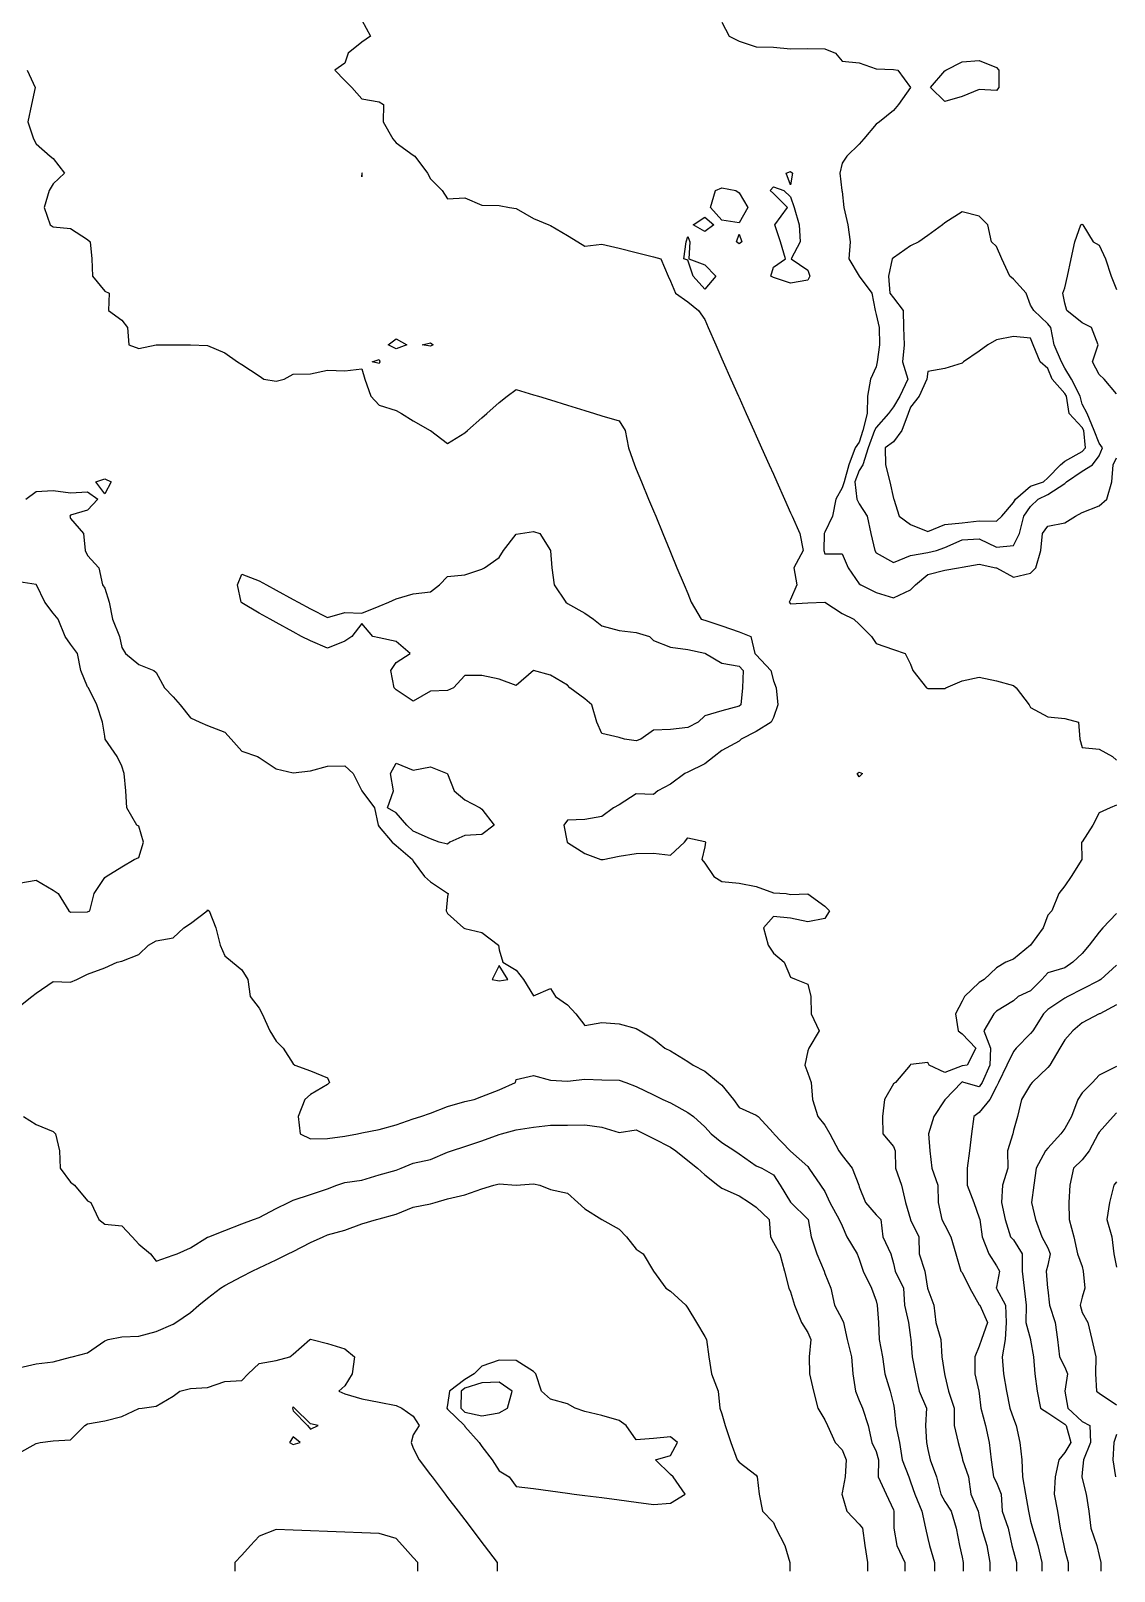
# Model space of a CAD drawing. Header units: metres. Extents: x 2681030 to 2681330, y 1246000 to 1246290.
# Drawn here: x 2681191.1 to 2681222.69, y 1246000 to 1246044.9 of the extents above; entities that cross this region are included whole.
import ezdxf

# ---------------------------------------------------------------- set-up
doc = ezdxf.new("R2010")
doc.units = ezdxf.units.M
doc.layers.add('BASIS_HOEHENLINIEN', color=8, linetype='Continuous')

msp = doc.modelspace()

# ---------------------------------------------------------------- linework, layer by layer
at = {"layer": 'BASIS_HOEHENLINIEN'}
for points in [[(2681200.75, 1246045.207, 0), (2681201.002, 1246044.75, 0), (2681200.75, 1246044.569, 0), (2681200.347, 1246044.25, 0), (2681200.25, 1246043.957, 0), (2681199.963, 1246043.75, 0), (2681200.25, 1246043.457, 0), (2681200.456, 1246043.25, 0), (2681200.75, 1246042.921, 0), (2681201.25, 1246042.828, 0), (2681201.376, 1246042.75, 0), (2681201.366, 1246042.25, 0), (2681201.654, 1246041.75, 0), (2681201.75, 1246041.64, 0), (2681202.25, 1246041.275, 0), (2681202.298, 1246041.25, 0), (2681202.662, 1246040.75, 0), (2681202.75, 1246040.589, 0), (2681203.093, 1246040.25, 0), (2681203.25, 1246040.002, 0), (2681203.75, 1246040.03, 0), (2681204.25, 1246039.819, 0), (2681204.75, 1246039.806, 0), (2681205.056, 1246039.75, 0), (2681205.25, 1246039.723, 0), (2681205.75, 1246039.433, 0), (2681206.203, 1246039.25, 0), (2681206.25, 1246039.231, 0), (2681206.75, 1246038.931, 0), (2681207.051, 1246038.75, 0), (2681207.25, 1246038.626, 0), (2681207.75, 1246038.679, 0), (2681208.25, 1246038.564, 0), (2681208.75, 1246038.438, 0), (2681209.25, 1246038.314, 0), (2681209.465, 1246038.25, 0), (2681209.677, 1246037.75, 0), (2681209.75, 1246037.607, 0), (2681209.896, 1246037.25, 0), (2681210.25, 1246036.997, 0), (2681210.568, 1246036.75, 0), (2681210.75, 1246036.482, 0), (2681210.843, 1246036.25, 0), (2681211.071, 1246035.75, 0), (2681211.25, 1246035.338, 0), (2681211.289, 1246035.25, 0), (2681211.512, 1246034.75, 0), (2681211.735, 1246034.25, 0), (2681211.75, 1246034.216, 0), (2681211.958, 1246033.75, 0), (2681212.181, 1246033.25, 0), (2681212.25, 1246033.095, 0), (2681212.404, 1246032.75, 0), (2681212.626, 1246032.25, 0), (2681212.75, 1246031.973, 0), (2681212.849, 1246031.75, 0), (2681213.072, 1246031.25, 0), (2681213.25, 1246030.851, 0), (2681213.295, 1246030.75, 0), (2681213.518, 1246030.25, 0), (2681213.618, 1246029.75, 0), (2681213.345, 1246029.25, 0), (2681213.43, 1246028.75, 0), (2681213.25, 1246028.324, 0), (2681213.206, 1246028.25, 0), (2681213.25, 1246028.199, 0), (2681213.75, 1246028.223, 0), (2681214.25, 1246028.248, 0), (2681214.75, 1246027.918, 0), (2681215.094, 1246027.75, 0), (2681215.25, 1246027.603, 0), (2681215.607, 1246027.25, 0), (2681215.75, 1246027.039, 0), (2681216.25, 1246026.871, 0), (2681216.591, 1246026.75, 0), (2681216.75, 1246026.44, 0), (2681216.819, 1246026.25, 0), (2681217.209, 1246025.75, 0), (2681217.25, 1246025.731, 0), (2681217.75, 1246025.729, 0), (2681217.776, 1246025.75, 0), (2681218.25, 1246025.953, 0), (2681218.75, 1246026.065, 0), (2681219.25, 1246025.952, 0), (2681219.75, 1246025.815, 0), (2681219.83, 1246025.75, 0), (2681220.207, 1246025.25, 0), (2681220.25, 1246025.179, 0), (2681220.75, 1246024.909, 0), (2681221.25, 1246024.86, 0), (2681221.641, 1246024.75, 0), (2681221.683, 1246024.25, 0), (2681221.75, 1246024.014, 0), (2681222.25, 1246023.958, 0), (2681222.64, 1246023.75, 0), (2681222.75, 1246023.64, 0)], [(2681211.25, 1246045.151, 0), (2681211.464, 1246044.75, 0), (2681211.75, 1246044.601, 0), (2681212.25, 1246044.43, 0), (2681212.75, 1246044.42, 0), (2681213.25, 1246044.379, 0), (2681213.75, 1246044.389, 0), (2681214.25, 1246044.378, 0), (2681214.56, 1246044.25, 0), (2681214.75, 1246044.015, 0), (2681215.25, 1246043.971, 0), (2681215.75, 1246043.792, 0), (2681216.25, 1246043.775, 0), (2681216.375, 1246043.75, 0), (2681216.745, 1246043.25, 0), (2681216.397, 1246042.75, 0), (2681216.25, 1246042.583, 0), (2681215.842, 1246042.25, 0), (2681215.75, 1246042.18, 0), (2681215.389, 1246041.75, 0), (2681215.25, 1246041.6, 0), (2681214.887, 1246041.25, 0), (2681214.75, 1246041.04, 0), (2681214.687, 1246040.75, 0), (2681214.745, 1246040.25, 0), (2681214.75, 1246040.22, 0), (2681214.806, 1246039.75, 0), (2681214.92, 1246039.25, 0), (2681214.985, 1246038.75, 0), (2681214.949, 1246038.25, 0), (2681215.25, 1246037.753, 0), (2681215.252, 1246037.75, 0), (2681215.617, 1246037.25, 0), (2681215.72, 1246036.75, 0), (2681215.75, 1246036.63, 0), (2681215.83, 1246036.25, 0), (2681215.843, 1246035.75, 0), (2681215.776, 1246035.25, 0), (2681215.75, 1246035.102, 0), (2681215.583, 1246034.75, 0), (2681215.497, 1246034.25, 0), (2681215.481, 1246033.75, 0), (2681215.356, 1246033.25, 0), (2681215.25, 1246032.911, 0), (2681215.132, 1246032.75, 0), (2681214.95, 1246032.25, 0), (2681214.817, 1246031.75, 0), (2681214.75, 1246031.576, 0), (2681214.569, 1246031.25, 0), (2681214.469, 1246030.75, 0), (2681214.25, 1246030.288, 0), (2681214.226, 1246030.25, 0), (2681214.218, 1246029.75, 0), (2681214.25, 1246029.658, 0), (2681214.75, 1246029.655, 0), (2681214.93, 1246029.25, 0), (2681215.25, 1246028.78, 0), (2681215.303, 1246028.75, 0), (2681215.75, 1246028.524, 0), (2681216.25, 1246028.371, 0), (2681216.75, 1246028.603, 0), (2681216.893, 1246028.75, 0), (2681217.25, 1246029.056, 0), (2681217.75, 1246029.176, 0), (2681218.143, 1246029.25, 0), (2681218.25, 1246029.271, 0), (2681218.75, 1246029.357, 0), (2681219.231, 1246029.25, 0), (2681219.25, 1246029.243, 0), (2681219.75, 1246028.975, 0), (2681220.25, 1246029.095, 0), (2681220.402, 1246029.25, 0), (2681220.548, 1246029.75, 0), (2681220.595, 1246030.25, 0), (2681220.75, 1246030.46, 0), (2681221.25, 1246030.556, 0), (2681221.557, 1246030.75, 0), (2681221.75, 1246030.863, 0), (2681222.25, 1246031.058, 0), (2681222.475, 1246031.25, 0), (2681222.619, 1246031.75, 0), (2681222.655, 1246032.25, 0), (2681222.75, 1246032.458, 0)], [(2681219.319, 1246043.25, 0), (2681219.25, 1246043.162, 0), (2681218.75, 1246043.188, 0), (2681218.25, 1246042.984, 0), (2681217.75, 1246042.841, 0), (2681217.33, 1246043.25, 0), (2681217.75, 1246043.735, 0), (2681217.778, 1246043.75, 0), (2681218.25, 1246044, 0), (2681218.75, 1246044.039, 0), (2681219.25, 1246043.831, 0), (2681219.325, 1246043.75, 0), (2681219.319, 1246043.25, 0)], [(2681190.992, 1246043.75, 0), (2681191.222, 1246043.25, 0), (2681191.115, 1246042.75, 0), (2681191.012, 1246042.25, 0), (2681191.173, 1246041.75, 0), (2681191.25, 1246041.609, 0), (2681191.662, 1246041.25, 0), (2681191.75, 1246041.184, 0), (2681192.083, 1246040.75, 0), (2681191.75, 1246040.443, 0), (2681191.629, 1246040.25, 0), (2681191.488, 1246039.75, 0), (2681191.659, 1246039.25, 0), (2681191.75, 1246039.183, 0), (2681192.25, 1246039.14, 0), (2681192.75, 1246038.821, 0), (2681192.825, 1246038.75, 0), (2681192.877, 1246038.25, 0), (2681192.895, 1246037.75, 0), (2681193.25, 1246037.314, 0), (2681193.385, 1246037.25, 0), (2681193.36, 1246036.75, 0), (2681193.75, 1246036.471, 0), (2681193.92, 1246036.25, 0), (2681193.958, 1246035.75, 0), (2681194.25, 1246035.641, 0), (2681194.75, 1246035.75, 0), (2681194.75, 1246035.75, 0), (2681195.25, 1246035.752, 0), (2681195.4, 1246035.75, 0), (2681195.75, 1246035.744, 0), (2681196.25, 1246035.727, 0), (2681196.75, 1246035.516, 0), (2681197.125, 1246035.25, 0), (2681197.25, 1246035.173, 0), (2681197.75, 1246034.843, 0), (2681197.89, 1246034.75, 0), (2681198.25, 1246034.692, 0), (2681198.487, 1246034.75, 0), (2681198.75, 1246034.891, 0), (2681199.25, 1246034.906, 0), (2681199.75, 1246035.013, 0), (2681200.25, 1246034.992, 0), (2681200.75, 1246035.048, 0), (2681200.84, 1246034.75, 0), (2681201.013, 1246034.25, 0), (2681201.25, 1246033.992, 0), (2681201.75, 1246033.838, 0), (2681201.904, 1246033.75, 0), (2681202.25, 1246033.53, 0), (2681202.745, 1246033.25, 0), (2681202.75, 1246033.248, 0), (2681203.25, 1246032.876, 0), (2681203.75, 1246033.181, 0), (2681203.828, 1246033.25, 0), (2681204.25, 1246033.622, 0), (2681204.395, 1246033.75, 0), (2681204.75, 1246034.063, 0), (2681204.985, 1246034.25, 0), (2681205.25, 1246034.448, 0), (2681205.75, 1246034.295, 0), (2681205.896, 1246034.25, 0), (2681206.25, 1246034.142, 0), (2681206.75, 1246033.989, 0), (2681207.25, 1246033.835, 0), (2681207.529, 1246033.75, 0), (2681207.75, 1246033.682, 0), (2681208.25, 1246033.529, 0), (2681208.431, 1246033.25, 0), (2681208.527, 1246032.75, 0), (2681208.696, 1246032.25, 0), (2681208.75, 1246032.119, 0), (2681208.903, 1246031.75, 0), (2681209.11, 1246031.25, 0), (2681209.25, 1246030.911, 0), (2681209.317, 1246030.75, 0), (2681209.524, 1246030.25, 0), (2681209.731, 1246029.75, 0), (2681209.75, 1246029.703, 0), (2681209.938, 1246029.25, 0), (2681210.144, 1246028.75, 0), (2681210.25, 1246028.495, 0), (2681210.352, 1246028.25, 0), (2681210.646, 1246027.75, 0), (2681210.75, 1246027.718, 0), (2681211.25, 1246027.556, 0), (2681211.75, 1246027.383, 0), (2681212.087, 1246027.25, 0), (2681212.21, 1246026.75, 0), (2681212.25, 1246026.708, 0), (2681212.675, 1246026.25, 0), (2681212.75, 1246025.958, 0), (2681212.831, 1246025.75, 0), (2681212.876, 1246025.25, 0), (2681212.75, 1246024.889, 0), (2681212.688, 1246024.75, 0), (2681212.25, 1246024.481, 0), (2681211.811, 1246024.25, 0), (2681211.75, 1246024.198, 0), (2681211.25, 1246023.924, 0), (2681211.017, 1246023.75, 0), (2681210.75, 1246023.534, 0), (2681210.25, 1246023.287, 0), (2681210.168, 1246023.25, 0), (2681209.75, 1246022.939, 0), (2681209.382, 1246022.75, 0), (2681209.25, 1246022.643, 0), (2681208.75, 1246022.659, 0), (2681208.25, 1246022.339, 0), (2681208.09, 1246022.25, 0), (2681207.75, 1246021.996, 0), (2681207.25, 1246021.909, 0), (2681206.75, 1246021.894, 0), (2681206.635, 1246021.75, 0), (2681206.739, 1246021.25, 0), (2681206.75, 1246021.242, 0), (2681207.25, 1246020.918, 0), (2681207.716, 1246020.75, 0), (2681207.75, 1246020.745, 0), (2681207.789, 1246020.75, 0), (2681208.25, 1246020.838, 0), (2681208.75, 1246020.918, 0), (2681209.25, 1246020.93, 0), (2681209.75, 1246020.876, 0), (2681210.155, 1246021.25, 0), (2681210.25, 1246021.376, 0), (2681210.75, 1246021.275, 0), (2681210.765, 1246021.25, 0), (2681210.75, 1246021.119, 0), (2681210.665, 1246020.75, 0), (2681210.75, 1246020.635, 0), (2681211.012, 1246020.25, 0), (2681211.25, 1246020.106, 0), (2681211.75, 1246020.059, 0), (2681212.25, 1246019.963, 0), (2681212.75, 1246019.776, 0), (2681213.117, 1246019.75, 0), (2681213.25, 1246019.725, 0), (2681213.75, 1246019.744, 0), (2681214.25, 1246019.39, 0), (2681214.389, 1246019.25, 0), (2681214.25, 1246019.028, 0), (2681213.75, 1246018.927, 0), (2681213.25, 1246019.031, 0), (2681212.75, 1246019.084, 0), (2681212.456, 1246018.75, 0), (2681212.595, 1246018.25, 0), (2681212.75, 1246018.017, 0), (2681213.064, 1246017.75, 0), (2681213.25, 1246017.32, 0), (2681213.416, 1246017.25, 0), (2681213.75, 1246017.111, 0), (2681213.836, 1246016.75, 0), (2681213.852, 1246016.25, 0), (2681214.085, 1246015.75, 0), (2681213.779, 1246015.25, 0), (2681213.75, 1246015.173, 0), (2681213.667, 1246014.75, 0), (2681213.75, 1246014.516, 0), (2681213.852, 1246014.25, 0), (2681213.891, 1246013.75, 0), (2681214.048, 1246013.25, 0), (2681214.25, 1246013.006, 0), (2681214.391, 1246012.75, 0), (2681214.661, 1246012.25, 0), (2681214.75, 1246012.115, 0), (2681215.041, 1246011.75, 0), (2681215.239, 1246011.25, 0), (2681215.25, 1246011.206, 0), (2681215.433, 1246010.75, 0), (2681215.75, 1246010.384, 0), (2681215.886, 1246010.25, 0), (2681215.943, 1246009.75, 0), (2681216.169, 1246009.25, 0), (2681216.25, 1246008.971, 0), (2681216.298, 1246008.75, 0), (2681216.543, 1246008.25, 0), (2681216.57, 1246007.75, 0), (2681216.686, 1246007.25, 0), (2681216.75, 1246006.81, 0), (2681216.759, 1246006.75, 0), (2681216.798, 1246006.25, 0), (2681216.893, 1246005.75, 0), (2681217.002, 1246005.25, 0), (2681217.21, 1246004.75, 0), (2681217.183, 1246004.25, 0), (2681217.212, 1246003.75, 0), (2681217.25, 1246003.549, 0), (2681217.322, 1246003.25, 0), (2681217.506, 1246002.75, 0), (2681217.633, 1246002.25, 0), (2681217.75, 1246002.031, 0), (2681217.932, 1246001.75, 0), (2681218.079, 1246001.25, 0), (2681218.172, 1246000.75, 0), (2681218.25, 1246000.413, 0), (2681218.286, 1246000.25, 0), (2681218.286, 1246000, 0)], [(2681200.75, 1246040.648, 0), (2681200.759, 1246040.75, 0), (2681200.75, 1246040.759, 0), (2681200.745, 1246040.75, 0), (2681200.75, 1246040.648, 0)], [(2681213.304, 1246040.75, 0), (2681213.25, 1246040.413, 0), (2681213.125, 1246040.75, 0), (2681213.25, 1246040.798, 0), (2681213.304, 1246040.75, 0)], [(2681212.008, 1246039.75, 0), (2681211.75, 1246039.302, 0), (2681211.25, 1246039.385, 0), (2681210.919, 1246039.75, 0), (2681211.056, 1246040.25, 0), (2681211.25, 1246040.321, 0), (2681211.654, 1246040.25, 0), (2681211.75, 1246040.174, 0), (2681212.008, 1246039.75, 0)], [(2681213.807, 1246037.75, 0), (2681213.75, 1246037.632, 0), (2681213.25, 1246037.541, 0), (2681212.75, 1246037.715, 0), (2681212.672, 1246037.75, 0), (2681212.75, 1246038.007, 0), (2681213.098, 1246038.25, 0), (2681212.96, 1246038.75, 0), (2681212.794, 1246039.25, 0), (2681213.158, 1246039.75, 0), (2681212.75, 1246040.162, 0), (2681212.658, 1246040.25, 0), (2681212.75, 1246040.351, 0), (2681213.056, 1246040.25, 0), (2681213.25, 1246040.062, 0), (2681213.353, 1246039.75, 0), (2681213.504, 1246039.25, 0), (2681213.527, 1246038.75, 0), (2681213.27, 1246038.25, 0), (2681213.75, 1246037.927, 0), (2681213.807, 1246037.75, 0)], [(2681211.01, 1246039.25, 0), (2681210.75, 1246039.05, 0), (2681210.409, 1246039.25, 0), (2681210.75, 1246039.471, 0), (2681211.01, 1246039.25, 0)], [(2681217.25, 1246029.696, 0), (2681217.509, 1246029.75, 0), (2681217.75, 1246029.843, 0), (2681218.25, 1246030.064, 0), (2681218.75, 1246030.09, 0), (2681219.25, 1246029.852, 0), (2681219.75, 1246029.901, 0), (2681219.926, 1246030.25, 0), (2681220.053, 1246030.75, 0), (2681220.25, 1246031.04, 0), (2681220.471, 1246031.25, 0), (2681220.75, 1246031.385, 0), (2681221.25, 1246031.705, 0), (2681221.299, 1246031.75, 0), (2681221.75, 1246032.069, 0), (2681222.049, 1246032.25, 0), (2681222.25, 1246032.511, 0), (2681222.345, 1246032.75, 0), (2681222.25, 1246032.879, 0), (2681222.102, 1246033.25, 0), (2681221.896, 1246033.75, 0), (2681221.75, 1246034.015, 0), (2681221.691, 1246034.25, 0), (2681221.441, 1246034.75, 0), (2681221.25, 1246035.066, 0), (2681221.149, 1246035.25, 0), (2681220.936, 1246035.75, 0), (2681220.838, 1246036.25, 0), (2681220.75, 1246036.359, 0), (2681220.34, 1246036.75, 0), (2681220.25, 1246036.901, 0), (2681220.115, 1246037.25, 0), (2681219.75, 1246037.661, 0), (2681219.64, 1246037.75, 0), (2681219.414, 1246038.25, 0), (2681219.25, 1246038.611, 0), (2681219.113, 1246038.75, 0), (2681219.001, 1246039.25, 0), (2681218.75, 1246039.498, 0), (2681218.25, 1246039.623, 0), (2681217.75, 1246039.303, 0), (2681217.681, 1246039.25, 0), (2681217.25, 1246038.931, 0), (2681216.989, 1246038.75, 0), (2681216.75, 1246038.636, 0), (2681216.25, 1246038.287, 0), (2681216.212, 1246038.25, 0), (2681216.103, 1246037.75, 0), (2681216.145, 1246037.25, 0), (2681216.25, 1246037.117, 0), (2681216.532, 1246036.75, 0), (2681216.539, 1246036.25, 0), (2681216.561, 1246035.75, 0), (2681216.517, 1246035.25, 0), (2681216.673, 1246034.75, 0), (2681216.431, 1246034.25, 0), (2681216.25, 1246033.942, 0), (2681216.109, 1246033.75, 0), (2681215.75, 1246033.341, 0), (2681215.697, 1246033.25, 0), (2681215.509, 1246032.75, 0), (2681215.357, 1246032.25, 0), (2681215.25, 1246032.083, 0), (2681215.121, 1246031.75, 0), (2681215.18, 1246031.25, 0), (2681215.25, 1246031.117, 0), (2681215.481, 1246030.75, 0), (2681215.592, 1246030.25, 0), (2681215.703, 1246029.75, 0), (2681215.75, 1246029.689, 0), (2681216.25, 1246029.399, 0), (2681216.75, 1246029.606, 0), (2681217.25, 1246029.696, 0)], [(2681222.75, 1246034.319, 0), (2681222.39, 1246034.75, 0), (2681222.25, 1246034.887, 0), (2681222.058, 1246035.25, 0), (2681222.222, 1246035.75, 0), (2681222.022, 1246036.25, 0), (2681221.75, 1246036.387, 0), (2681221.301, 1246036.75, 0), (2681221.25, 1246036.961, 0), (2681221.187, 1246037.25, 0), (2681221.25, 1246037.409, 0), (2681221.324, 1246037.75, 0), (2681221.436, 1246038.25, 0), (2681221.537, 1246038.75, 0), (2681221.713, 1246039.25, 0), (2681221.75, 1246039.267, 0), (2681221.771, 1246039.25, 0), (2681222.075, 1246038.75, 0), (2681222.25, 1246038.656, 0), (2681222.433, 1246038.25, 0), (2681222.594, 1246037.75, 0), (2681222.75, 1246037.359, 0)], [(2681211.068, 1246037.75, 0), (2681210.75, 1246037.369, 0), (2681210.413, 1246037.75, 0), (2681210.25, 1246038.212, 0), (2681210.134, 1246038.25, 0), (2681210.203, 1246038.75, 0), (2681210.25, 1246038.91, 0), (2681210.314, 1246038.75, 0), (2681210.288, 1246038.25, 0), (2681210.75, 1246038.084, 0), (2681211.068, 1246037.75, 0)], [(2681211.832, 1246038.75, 0), (2681211.75, 1246038.691, 0), (2681211.676, 1246038.75, 0), (2681211.75, 1246038.974, 0), (2681211.832, 1246038.75, 0)], [(2681202.061, 1246035.75, 0), (2681201.75, 1246035.63, 0), (2681201.513, 1246035.75, 0), (2681201.75, 1246035.919, 0), (2681202.061, 1246035.75, 0)], [(2681202.827, 1246035.75, 0), (2681202.75, 1246035.705, 0), (2681202.503, 1246035.75, 0), (2681202.75, 1246035.802, 0), (2681202.827, 1246035.75, 0)], [(2681219.25, 1246030.607, 0), (2681219.407, 1246030.75, 0), (2681219.75, 1246031.155, 0), (2681219.81, 1246031.25, 0), (2681220.25, 1246031.631, 0), (2681220.629, 1246031.75, 0), (2681220.75, 1246031.871, 0), (2681221.119, 1246032.25, 0), (2681221.25, 1246032.354, 0), (2681221.75, 1246032.638, 0), (2681221.851, 1246032.75, 0), (2681221.803, 1246033.25, 0), (2681221.75, 1246033.338, 0), (2681221.374, 1246033.75, 0), (2681221.296, 1246034.25, 0), (2681221.25, 1246034.328, 0), (2681220.879, 1246034.75, 0), (2681220.75, 1246035.062, 0), (2681220.531, 1246035.25, 0), (2681220.326, 1246035.75, 0), (2681220.25, 1246035.947, 0), (2681219.75, 1246035.992, 0), (2681219.25, 1246035.89, 0), (2681219.002, 1246035.75, 0), (2681218.75, 1246035.559, 0), (2681218.295, 1246035.25, 0), (2681218.25, 1246035.216, 0), (2681217.75, 1246035.057, 0), (2681217.25, 1246034.971, 0), (2681217.219, 1246034.75, 0), (2681217, 1246034.25, 0), (2681216.75, 1246033.927, 0), (2681216.677, 1246033.75, 0), (2681216.498, 1246033.25, 0), (2681216.25, 1246032.918, 0), (2681216.007, 1246032.75, 0), (2681216.021, 1246032.25, 0), (2681216.144, 1246031.75, 0), (2681216.25, 1246031.272, 0), (2681216.259, 1246031.25, 0), (2681216.416, 1246030.75, 0), (2681216.75, 1246030.515, 0), (2681217.25, 1246030.303, 0), (2681217.75, 1246030.514, 0), (2681218.25, 1246030.555, 0), (2681218.75, 1246030.616, 0), (2681219.25, 1246030.607, 0)], [(2681201.277, 1246035.25, 0), (2681201.25, 1246035.205, 0), (2681201.05, 1246035.25, 0), (2681201.25, 1246035.321, 0), (2681201.277, 1246035.25, 0)], [(2681193.444, 1246031.75, 0), (2681193.25, 1246031.408, 0), (2681192.992, 1246031.75, 0), (2681193.25, 1246031.844, 0), (2681193.444, 1246031.75, 0)], [(2681190.947, 1246031.25, 0), (2681191.25, 1246031.474, 0), (2681191.75, 1246031.499, 0), (2681192.25, 1246031.43, 0), (2681192.75, 1246031.466, 0), (2681193.053, 1246031.25, 0), (2681192.75, 1246030.928, 0), (2681192.25, 1246030.786, 0), (2681192.23, 1246030.75, 0), (2681192.25, 1246030.684, 0), (2681192.628, 1246030.25, 0), (2681192.678, 1246029.75, 0), (2681192.75, 1246029.606, 0), (2681193.084, 1246029.25, 0), (2681193.184, 1246028.75, 0), (2681193.25, 1246028.653, 0), (2681193.38, 1246028.25, 0), (2681193.482, 1246027.75, 0), (2681193.682, 1246027.25, 0), (2681193.75, 1246026.922, 0), (2681193.855, 1246026.75, 0), (2681194.25, 1246026.43, 0), (2681194.688, 1246026.25, 0), (2681194.75, 1246026.198, 0), (2681194.994, 1246025.75, 0), (2681195.25, 1246025.489, 0), (2681195.456, 1246025.25, 0), (2681195.75, 1246024.875, 0), (2681196.026, 1246024.75, 0), (2681196.25, 1246024.649, 0), (2681196.75, 1246024.462, 0), (2681196.942, 1246024.25, 0), (2681197.25, 1246023.904, 0), (2681197.705, 1246023.75, 0), (2681197.75, 1246023.723, 0), (2681198.25, 1246023.385, 0), (2681198.75, 1246023.271, 0), (2681199.25, 1246023.328, 0), (2681199.75, 1246023.464, 0), (2681200.25, 1246023.471, 0), (2681200.495, 1246023.25, 0), (2681200.749, 1246022.75, 0), (2681200.75, 1246022.749, 0), (2681201.113, 1246022.25, 0), (2681201.222, 1246021.75, 0), (2681201.25, 1246021.702, 0), (2681201.632, 1246021.25, 0), (2681201.75, 1246021.154, 0), (2681202.227, 1246020.75, 0), (2681202.25, 1246020.701, 0), (2681202.575, 1246020.25, 0), (2681202.75, 1246020.096, 0), (2681203.25, 1246019.765, 0), (2681203.261, 1246019.75, 0), (2681203.25, 1246019.669, 0), (2681203.212, 1246019.25, 0), (2681203.25, 1246019.168, 0), (2681203.715, 1246018.75, 0), (2681203.75, 1246018.732, 0), (2681204.25, 1246018.614, 0), (2681204.735, 1246018.25, 0), (2681204.75, 1246018.111, 0), (2681204.861, 1246017.75, 0), (2681205.25, 1246017.523, 0), (2681205.459, 1246017.25, 0), (2681205.75, 1246016.767, 0), (2681206.25, 1246016.986, 0), (2681206.397, 1246016.75, 0), (2681206.75, 1246016.509, 0), (2681206.989, 1246016.25, 0), (2681207.25, 1246015.911, 0), (2681207.75, 1246015.99, 0), (2681208.25, 1246015.951, 0), (2681208.75, 1246015.815, 0), (2681208.866, 1246015.75, 0), (2681209.25, 1246015.516, 0), (2681209.587, 1246015.25, 0), (2681209.75, 1246015.172, 0), (2681210.25, 1246014.855, 0), (2681210.407, 1246014.75, 0), (2681210.75, 1246014.578, 0), (2681211.148, 1246014.25, 0), (2681211.25, 1246014.169, 0), (2681211.59, 1246013.75, 0), (2681211.75, 1246013.521, 0), (2681212.25, 1246013.29, 0), (2681212.303, 1246013.25, 0), (2681212.75, 1246012.766, 0), (2681212.761, 1246012.75, 0), (2681213.242, 1246012.25, 0), (2681213.25, 1246012.242, 0), (2681213.75, 1246011.796, 0), (2681213.782, 1246011.75, 0), (2681214.123, 1246011.25, 0), (2681214.25, 1246011.068, 0), (2681214.397, 1246010.75, 0), (2681214.671, 1246010.25, 0), (2681214.75, 1246010.067, 0), (2681214.895, 1246009.75, 0), (2681215.191, 1246009.25, 0), (2681215.25, 1246009.095, 0), (2681215.371, 1246008.75, 0), (2681215.607, 1246008.25, 0), (2681215.75, 1246007.882, 0), (2681215.777, 1246007.75, 0), (2681215.811, 1246007.25, 0), (2681215.832, 1246006.75, 0), (2681215.929, 1246006.25, 0), (2681215.999, 1246005.75, 0), (2681216.151, 1246005.25, 0), (2681216.25, 1246004.859, 0), (2681216.27, 1246004.75, 0), (2681216.318, 1246004.25, 0), (2681216.423, 1246003.75, 0), (2681216.508, 1246003.25, 0), (2681216.698, 1246002.75, 0), (2681216.75, 1246002.603, 0), (2681216.874, 1246002.25, 0), (2681217.074, 1246001.75, 0), (2681217.18, 1246001.25, 0), (2681217.25, 1246000.954, 0), (2681217.299, 1246000.75, 0), (2681217.45, 1246000.25, 0), (2681217.45, 1246000, 0)], [(2681208.884, 1246024.25, 0), (2681208.75, 1246024.208, 0), (2681208.407, 1246024.25, 0), (2681208.25, 1246024.306, 0), (2681207.75, 1246024.414, 0), (2681207.601, 1246024.75, 0), (2681207.458, 1246025.25, 0), (2681207.25, 1246025.431, 0), (2681206.815, 1246025.75, 0), (2681206.75, 1246025.832, 0), (2681206.25, 1246026.116, 0), (2681205.75, 1246026.25, 0), (2681205.25, 1246025.815, 0), (2681204.75, 1246026.007, 0), (2681204.25, 1246026.11, 0), (2681203.75, 1246026.106, 0), (2681203.419, 1246025.75, 0), (2681203.25, 1246025.672, 0), (2681202.75, 1246025.652, 0), (2681202.25, 1246025.357, 0), (2681201.75, 1246025.695, 0), (2681201.695, 1246025.75, 0), (2681201.596, 1246026.25, 0), (2681201.75, 1246026.49, 0), (2681202.158, 1246026.75, 0), (2681201.75, 1246027.1, 0), (2681201.25, 1246027.206, 0), (2681201.066, 1246027.25, 0), (2681200.75, 1246027.622, 0), (2681200.461, 1246027.25, 0), (2681200.25, 1246027.109, 0), (2681199.75, 1246026.902, 0), (2681199.25, 1246027.117, 0), (2681198.988, 1246027.25, 0), (2681198.75, 1246027.379, 0), (2681198.25, 1246027.653, 0), (2681198.073, 1246027.75, 0), (2681197.75, 1246027.924, 0), (2681197.25, 1246028.228, 0), (2681197.232, 1246028.25, 0), (2681197.121, 1246028.75, 0), (2681197.25, 1246029.061, 0), (2681197.75, 1246028.867, 0), (2681197.966, 1246028.75, 0), (2681198.25, 1246028.596, 0), (2681198.75, 1246028.326, 0), (2681198.89, 1246028.25, 0), (2681199.25, 1246028.056, 0), (2681199.75, 1246027.795, 0), (2681200.25, 1246027.946, 0), (2681200.75, 1246027.929, 0), (2681201.25, 1246028.134, 0), (2681201.532, 1246028.25, 0), (2681201.75, 1246028.339, 0), (2681202.25, 1246028.491, 0), (2681202.75, 1246028.545, 0), (2681203.016, 1246028.75, 0), (2681203.25, 1246028.992, 0), (2681203.75, 1246029.041, 0), (2681204.25, 1246029.209, 0), (2681204.327, 1246029.25, 0), (2681204.75, 1246029.547, 0), (2681204.879, 1246029.75, 0), (2681205.25, 1246030.23, 0), (2681205.373, 1246030.25, 0), (2681205.75, 1246030.306, 0), (2681205.934, 1246030.25, 0), (2681206.249, 1246029.75, 0), (2681206.25, 1246029.74, 0), (2681206.286, 1246029.25, 0), (2681206.36, 1246028.75, 0), (2681206.697, 1246028.25, 0), (2681206.75, 1246028.207, 0), (2681207.25, 1246027.924, 0), (2681207.505, 1246027.75, 0), (2681207.75, 1246027.56, 0), (2681208.25, 1246027.42, 0), (2681208.75, 1246027.364, 0), (2681209.134, 1246027.25, 0), (2681209.25, 1246027.133, 0), (2681209.75, 1246026.932, 0), (2681210.25, 1246026.865, 0), (2681210.75, 1246026.757, 0), (2681210.772, 1246026.75, 0), (2681211.25, 1246026.466, 0), (2681211.75, 1246026.38, 0), (2681211.872, 1246026.25, 0), (2681211.846, 1246025.75, 0), (2681211.804, 1246025.25, 0), (2681211.75, 1246025.213, 0), (2681211.25, 1246025.077, 0), (2681210.75, 1246024.932, 0), (2681210.553, 1246024.75, 0), (2681210.25, 1246024.59, 0), (2681209.75, 1246024.533, 0), (2681209.25, 1246024.511, 0), (2681208.884, 1246024.25, 0)], [(2681190.75, 1246020.06, 0), (2681191.25, 1246020.14, 0), (2681191.75, 1246019.849, 0), (2681191.898, 1246019.75, 0), (2681192.204, 1246019.25, 0), (2681192.25, 1246019.207, 0), (2681192.75, 1246019.221, 0), (2681192.815, 1246019.25, 0), (2681192.939, 1246019.75, 0), (2681193.25, 1246020.223, 0), (2681193.289, 1246020.25, 0), (2681193.75, 1246020.529, 0), (2681194.109, 1246020.75, 0), (2681194.25, 1246020.802, 0), (2681194.386, 1246021.25, 0), (2681194.25, 1246021.722, 0), (2681194.19, 1246021.75, 0), (2681193.898, 1246022.25, 0), (2681193.869, 1246022.75, 0), (2681193.822, 1246023.25, 0), (2681193.75, 1246023.469, 0), (2681193.616, 1246023.75, 0), (2681193.267, 1246024.25, 0), (2681193.25, 1246024.345, 0), (2681193.187, 1246024.75, 0), (2681193.021, 1246025.25, 0), (2681192.781, 1246025.75, 0), (2681192.75, 1246025.782, 0), (2681192.559, 1246026.25, 0), (2681192.454, 1246026.75, 0), (2681192.25, 1246027.023, 0), (2681192.102, 1246027.25, 0), (2681191.896, 1246027.75, 0), (2681191.75, 1246027.927, 0), (2681191.51, 1246028.25, 0), (2681191.263, 1246028.75, 0), (2681191.25, 1246028.758, 0), (2681190.75, 1246028.84, 0)], [(2681203.311, 1246021.25, 0), (2681203.25, 1246021.197, 0), (2681203.008, 1246021.25, 0), (2681202.75, 1246021.35, 0), (2681202.25, 1246021.572, 0), (2681202.065, 1246021.75, 0), (2681201.75, 1246022.11, 0), (2681201.494, 1246022.25, 0), (2681201.669, 1246022.75, 0), (2681201.582, 1246023.25, 0), (2681201.75, 1246023.558, 0), (2681202.25, 1246023.347, 0), (2681202.75, 1246023.45, 0), (2681203.236, 1246023.25, 0), (2681203.25, 1246023.242, 0), (2681203.443, 1246022.75, 0), (2681203.75, 1246022.487, 0), (2681204.197, 1246022.25, 0), (2681204.25, 1246022.211, 0), (2681204.603, 1246021.75, 0), (2681204.25, 1246021.474, 0), (2681203.75, 1246021.445, 0), (2681203.311, 1246021.25, 0)], [(2681215.35, 1246023.25, 0), (2681215.25, 1246023.156, 0), (2681215.194, 1246023.25, 0), (2681215.25, 1246023.293, 0), (2681215.35, 1246023.25, 0)], [(2681222.75, 1246022.333, 0), (2681222.568, 1246022.25, 0), (2681222.25, 1246022.105, 0), (2681222.065, 1246021.75, 0), (2681221.75, 1246021.262, 0), (2681221.735, 1246021.25, 0), (2681221.747, 1246020.75, 0), (2681221.433, 1246020.25, 0), (2681221.25, 1246019.975, 0), (2681221.07, 1246019.75, 0), (2681220.866, 1246019.25, 0), (2681220.75, 1246019.12, 0), (2681220.616, 1246018.75, 0), (2681220.25, 1246018.25, 0), (2681220.25, 1246018.25, 0), (2681219.75, 1246017.845, 0), (2681219.53, 1246017.75, 0), (2681219.25, 1246017.584, 0), (2681218.897, 1246017.25, 0), (2681218.75, 1246017.158, 0), (2681218.322, 1246016.75, 0), (2681218.25, 1246016.612, 0), (2681218.054, 1246016.25, 0), (2681218.133, 1246015.75, 0), (2681218.25, 1246015.667, 0), (2681218.651, 1246015.25, 0), (2681218.401, 1246014.75, 0), (2681218.25, 1246014.728, 0), (2681217.75, 1246014.537, 0), (2681217.29, 1246014.75, 0), (2681217.25, 1246014.832, 0), (2681216.75, 1246014.767, 0), (2681216.738, 1246014.75, 0), (2681216.313, 1246014.25, 0), (2681216.25, 1246014.209, 0), (2681215.991, 1246013.75, 0), (2681215.927, 1246013.25, 0), (2681215.942, 1246012.75, 0), (2681216.25, 1246012.383, 0), (2681216.3, 1246012.25, 0), (2681216.311, 1246011.75, 0), (2681216.489, 1246011.25, 0), (2681216.601, 1246010.75, 0), (2681216.746, 1246010.25, 0), (2681216.75, 1246010.24, 0), (2681216.993, 1246009.75, 0), (2681217.004, 1246009.25, 0), (2681217.167, 1246008.75, 0), (2681217.241, 1246008.25, 0), (2681217.25, 1246008.224, 0), (2681217.425, 1246007.75, 0), (2681217.487, 1246007.25, 0), (2681217.628, 1246006.75, 0), (2681217.664, 1246006.25, 0), (2681217.741, 1246005.75, 0), (2681217.75, 1246005.708, 0), (2681217.853, 1246005.25, 0), (2681218.018, 1246004.75, 0), (2681218.02, 1246004.25, 0), (2681218.138, 1246003.75, 0), (2681218.25, 1246003.312, 0), (2681218.266, 1246003.25, 0), (2681218.435, 1246002.75, 0), (2681218.508, 1246002.25, 0), (2681218.723, 1246001.75, 0), (2681218.75, 1246001.591, 0), (2681218.816, 1246001.25, 0), (2681218.976, 1246000.75, 0), (2681219.064, 1246000.25, 0), (2681219.064, 1246000, 0)], [(2681190.75, 1246016.448, 0), (2681191.131, 1246016.75, 0), (2681191.25, 1246016.845, 0), (2681191.75, 1246017.193, 0), (2681192.25, 1246017.165, 0), (2681192.441, 1246017.25, 0), (2681192.75, 1246017.4, 0), (2681193.25, 1246017.586, 0), (2681193.61, 1246017.75, 0), (2681193.75, 1246017.786, 0), (2681194.25, 1246017.979, 0), (2681194.53, 1246018.25, 0), (2681194.75, 1246018.378, 0), (2681195.25, 1246018.466, 0), (2681195.563, 1246018.75, 0), (2681195.75, 1246018.883, 0), (2681196.234, 1246019.25, 0), (2681196.25, 1246019.28, 0), (2681196.294, 1246019.25, 0), (2681196.494, 1246018.75, 0), (2681196.617, 1246018.25, 0), (2681196.75, 1246017.939, 0), (2681196.979, 1246017.75, 0), (2681197.25, 1246017.528, 0), (2681197.421, 1246017.25, 0), (2681197.49, 1246016.75, 0), (2681197.75, 1246016.413, 0), (2681197.842, 1246016.25, 0), (2681198.066, 1246015.75, 0), (2681198.25, 1246015.449, 0), (2681198.452, 1246015.25, 0), (2681198.75, 1246014.786, 0), (2681198.794, 1246014.75, 0), (2681199.25, 1246014.582, 0), (2681199.75, 1246014.384, 0), (2681199.809, 1246014.25, 0), (2681199.75, 1246014.185, 0), (2681199.25, 1246013.895, 0), (2681199.087, 1246013.75, 0), (2681198.89, 1246013.25, 0), (2681198.946, 1246012.75, 0), (2681199.25, 1246012.604, 0), (2681199.75, 1246012.614, 0), (2681200.25, 1246012.678, 0), (2681200.619, 1246012.75, 0), (2681200.75, 1246012.781, 0), (2681201.25, 1246012.879, 0), (2681201.75, 1246013.015, 0), (2681202.25, 1246013.182, 0), (2681202.465, 1246013.25, 0), (2681202.75, 1246013.352, 0), (2681203.25, 1246013.543, 0), (2681203.75, 1246013.689, 0), (2681204.02, 1246013.75, 0), (2681204.25, 1246013.838, 0), (2681204.75, 1246014.033, 0), (2681205.226, 1246014.25, 0), (2681205.25, 1246014.329, 0), (2681205.75, 1246014.454, 0), (2681206.25, 1246014.315, 0), (2681206.75, 1246014.28, 0), (2681207.25, 1246014.347, 0), (2681207.75, 1246014.323, 0), (2681208.25, 1246014.316, 0), (2681208.447, 1246014.25, 0), (2681208.75, 1246014.128, 0), (2681209.25, 1246013.884, 0), (2681209.528, 1246013.75, 0), (2681209.75, 1246013.657, 0), (2681210.25, 1246013.373, 0), (2681210.418, 1246013.25, 0), (2681210.75, 1246012.956, 0), (2681210.932, 1246012.75, 0), (2681211.25, 1246012.494, 0), (2681211.625, 1246012.25, 0), (2681211.75, 1246012.166, 0), (2681212.25, 1246011.815, 0), (2681212.416, 1246011.75, 0), (2681212.75, 1246011.552, 0), (2681212.95, 1246011.25, 0), (2681213.25, 1246010.756, 0), (2681213.253, 1246010.75, 0), (2681213.75, 1246010.26, 0), (2681213.759, 1246010.25, 0), (2681213.854, 1246009.75, 0), (2681214.02, 1246009.25, 0), (2681214.225, 1246008.75, 0), (2681214.25, 1246008.68, 0), (2681214.426, 1246008.25, 0), (2681214.533, 1246007.75, 0), (2681214.75, 1246007.337, 0), (2681214.796, 1246007.25, 0), (2681214.896, 1246006.75, 0), (2681215.024, 1246006.25, 0), (2681215.068, 1246005.75, 0), (2681215.142, 1246005.25, 0), (2681215.25, 1246004.975, 0), (2681215.344, 1246004.75, 0), (2681215.513, 1246004.25, 0), (2681215.618, 1246003.75, 0), (2681215.75, 1246003.49, 0), (2681215.809, 1246003.25, 0), (2681215.806, 1246002.75, 0), (2681216.041, 1246002.25, 0), (2681216.25, 1246001.787, 0), (2681216.263, 1246001.75, 0), (2681216.265, 1246001.25, 0), (2681216.346, 1246000.75, 0), (2681216.58, 1246000.25, 0), (2681216.58, 1246000, 0)], [(2681222.75, 1246019.173, 0), (2681222.358, 1246018.75, 0), (2681222.25, 1246018.626, 0), (2681221.956, 1246018.25, 0), (2681221.75, 1246018.005, 0), (2681221.477, 1246017.75, 0), (2681221.25, 1246017.584, 0), (2681220.75, 1246017.442, 0), (2681220.574, 1246017.25, 0), (2681220.25, 1246016.916, 0), (2681219.882, 1246016.75, 0), (2681219.75, 1246016.621, 0), (2681219.25, 1246016.326, 0), (2681219.175, 1246016.25, 0), (2681218.885, 1246015.75, 0), (2681219.079, 1246015.25, 0), (2681219.058, 1246014.75, 0), (2681218.835, 1246014.25, 0), (2681218.75, 1246014.12, 0), (2681218.304, 1246014.25, 0), (2681218.25, 1246014.261, 0), (2681218.233, 1246014.25, 0), (2681217.755, 1246013.75, 0), (2681217.75, 1246013.742, 0), (2681217.431, 1246013.25, 0), (2681217.274, 1246012.75, 0), (2681217.308, 1246012.25, 0), (2681217.369, 1246011.75, 0), (2681217.546, 1246011.25, 0), (2681217.554, 1246010.75, 0), (2681217.663, 1246010.25, 0), (2681217.75, 1246010.083, 0), (2681217.921, 1246009.75, 0), (2681218.068, 1246009.25, 0), (2681218.217, 1246008.75, 0), (2681218.25, 1246008.702, 0), (2681218.477, 1246008.25, 0), (2681218.75, 1246007.769, 0), (2681218.766, 1246007.75, 0), (2681218.987, 1246007.25, 0), (2681218.817, 1246006.75, 0), (2681218.75, 1246006.56, 0), (2681218.626, 1246006.25, 0), (2681218.619, 1246005.75, 0), (2681218.74, 1246005.25, 0), (2681218.75, 1246005.179, 0), (2681218.8, 1246004.75, 0), (2681218.934, 1246004.25, 0), (2681219.04, 1246003.75, 0), (2681219.101, 1246003.25, 0), (2681219.17, 1246002.75, 0), (2681219.25, 1246002.581, 0), (2681219.394, 1246002.25, 0), (2681219.42, 1246001.75, 0), (2681219.592, 1246001.25, 0), (2681219.702, 1246000.75, 0), (2681219.75, 1246000.57, 0), (2681219.835, 1246000.25, 0), (2681219.835, 1246000, 0)], [(2681204.75, 1246017.212, 0), (2681205.004, 1246017.25, 0), (2681204.75, 1246017.656, 0), (2681204.545, 1246017.25, 0), (2681204.75, 1246017.212, 0)], [(2681222.75, 1246017.664, 0), (2681222.301, 1246017.25, 0), (2681222.25, 1246017.219, 0), (2681221.75, 1246016.969, 0), (2681221.33, 1246016.75, 0), (2681221.25, 1246016.705, 0), (2681220.75, 1246016.372, 0), (2681220.628, 1246016.25, 0), (2681220.317, 1246015.75, 0), (2681220.25, 1246015.669, 0), (2681219.827, 1246015.25, 0), (2681219.75, 1246015.152, 0), (2681219.551, 1246014.75, 0), (2681219.311, 1246014.25, 0), (2681219.25, 1246014.13, 0), (2681219.059, 1246013.75, 0), (2681218.75, 1246013.374, 0), (2681218.596, 1246013.25, 0), (2681218.523, 1246012.75, 0), (2681218.464, 1246012.25, 0), (2681218.399, 1246011.75, 0), (2681218.4, 1246011.25, 0), (2681218.597, 1246010.75, 0), (2681218.75, 1246010.301, 0), (2681218.764, 1246010.25, 0), (2681218.832, 1246009.75, 0), (2681219.032, 1246009.25, 0), (2681219.25, 1246008.897, 0), (2681219.339, 1246008.75, 0), (2681219.25, 1246008.275, 0), (2681219.245, 1246008.25, 0), (2681219.25, 1246008.245, 0), (2681219.513, 1246007.75, 0), (2681219.54, 1246007.25, 0), (2681219.511, 1246006.75, 0), (2681219.424, 1246006.25, 0), (2681219.463, 1246005.75, 0), (2681219.542, 1246005.25, 0), (2681219.645, 1246004.75, 0), (2681219.75, 1246004.452, 0), (2681219.832, 1246004.25, 0), (2681219.935, 1246003.75, 0), (2681219.989, 1246003.25, 0), (2681220.014, 1246002.75, 0), (2681220.104, 1246002.25, 0), (2681220.185, 1246001.75, 0), (2681220.25, 1246001.456, 0), (2681220.301, 1246001.25, 0), (2681220.456, 1246000.75, 0), (2681220.577, 1246000.25, 0), (2681220.577, 1246000, 0)], [(2681222.75, 1246016.51, 0), (2681222.263, 1246016.25, 0), (2681222.25, 1246016.242, 0), (2681221.75, 1246015.983, 0), (2681221.476, 1246015.75, 0), (2681221.25, 1246015.491, 0), (2681221.099, 1246015.25, 0), (2681220.811, 1246014.75, 0), (2681220.75, 1246014.68, 0), (2681220.291, 1246014.25, 0), (2681220.25, 1246014.186, 0), (2681219.984, 1246013.75, 0), (2681219.869, 1246013.25, 0), (2681219.75, 1246012.842, 0), (2681219.731, 1246012.75, 0), (2681219.577, 1246012.25, 0), (2681219.581, 1246011.75, 0), (2681219.425, 1246011.25, 0), (2681219.401, 1246010.75, 0), (2681219.51, 1246010.25, 0), (2681219.665, 1246009.75, 0), (2681219.75, 1246009.663, 0), (2681220.001, 1246009.25, 0), (2681220.007, 1246008.75, 0), (2681220.059, 1246008.25, 0), (2681220.122, 1246007.75, 0), (2681220.108, 1246007.25, 0), (2681220.247, 1246006.75, 0), (2681220.25, 1246006.733, 0), (2681220.33, 1246006.25, 0), (2681220.374, 1246005.75, 0), (2681220.443, 1246005.25, 0), (2681220.535, 1246004.75, 0), (2681220.75, 1246004.616, 0), (2681221.25, 1246004.286, 0), (2681221.287, 1246004.25, 0), (2681221.419, 1246003.75, 0), (2681221.25, 1246003.46, 0), (2681221.068, 1246003.25, 0), (2681220.96, 1246002.75, 0), (2681220.937, 1246002.25, 0), (2681221.031, 1246001.75, 0), (2681221.111, 1246001.25, 0), (2681221.22, 1246000.75, 0), (2681221.25, 1246000.604, 0), (2681221.343, 1246000.25, 0), (2681221.343, 1246000, 0)], [(2681222.75, 1246014.71, 0), (2681222.25, 1246014.46, 0), (2681222.053, 1246014.25, 0), (2681221.75, 1246013.94, 0), (2681221.63, 1246013.75, 0), (2681221.444, 1246013.25, 0), (2681221.25, 1246012.9, 0), (2681221.126, 1246012.75, 0), (2681220.75, 1246012.332, 0), (2681220.687, 1246012.25, 0), (2681220.408, 1246011.75, 0), (2681220.346, 1246011.25, 0), (2681220.278, 1246010.75, 0), (2681220.393, 1246010.25, 0), (2681220.579, 1246009.75, 0), (2681220.75, 1246009.422, 0), (2681220.815, 1246009.25, 0), (2681220.75, 1246008.919, 0), (2681220.704, 1246008.75, 0), (2681220.744, 1246008.25, 0), (2681220.75, 1246008.197, 0), (2681220.804, 1246007.75, 0), (2681220.963, 1246007.25, 0), (2681221.035, 1246006.75, 0), (2681221.091, 1246006.25, 0), (2681221.25, 1246005.943, 0), (2681221.328, 1246005.75, 0), (2681221.251, 1246005.25, 0), (2681221.331, 1246004.75, 0), (2681221.75, 1246004.365, 0), (2681221.972, 1246004.25, 0), (2681221.992, 1246003.75, 0), (2681221.791, 1246003.25, 0), (2681221.75, 1246002.877, 0), (2681221.74, 1246002.75, 0), (2681221.75, 1246002.7, 0), (2681221.872, 1246002.25, 0), (2681221.946, 1246001.75, 0), (2681222.002, 1246001.25, 0), (2681222.175, 1246000.75, 0), (2681222.25, 1246000.456, 0), (2681222.299, 1246000.25, 0), (2681222.299, 1246000, 0)], [(2681190.881, 1246013.25, 0), (2681191.25, 1246013.022, 0), (2681191.75, 1246012.821, 0), (2681191.814, 1246012.75, 0), (2681191.929, 1246012.25, 0), (2681191.948, 1246011.75, 0), (2681192.25, 1246011.34, 0), (2681192.375, 1246011.25, 0), (2681192.75, 1246010.791, 0), (2681192.847, 1246010.75, 0), (2681193.076, 1246010.25, 0), (2681193.25, 1246010.113, 0), (2681193.75, 1246010.063, 0), (2681194.049, 1246009.75, 0), (2681194.25, 1246009.533, 0), (2681194.589, 1246009.25, 0), (2681194.75, 1246009.036, 0), (2681195.25, 1246009.214, 0), (2681195.362, 1246009.25, 0), (2681195.75, 1246009.422, 0), (2681196.25, 1246009.733, 0), (2681196.288, 1246009.75, 0), (2681196.75, 1246009.929, 0), (2681197.25, 1246010.128, 0), (2681197.591, 1246010.25, 0), (2681197.75, 1246010.311, 0), (2681198.25, 1246010.569, 0), (2681198.609, 1246010.75, 0), (2681198.75, 1246010.814, 0), (2681199.25, 1246010.98, 0), (2681199.75, 1246011.148, 0), (2681200.018, 1246011.25, 0), (2681200.25, 1246011.326, 0), (2681200.75, 1246011.402, 0), (2681201.25, 1246011.557, 0), (2681201.75, 1246011.69, 0), (2681201.893, 1246011.75, 0), (2681202.25, 1246011.895, 0), (2681202.75, 1246012.005, 0), (2681203.25, 1246012.218, 0), (2681203.359, 1246012.25, 0), (2681203.75, 1246012.376, 0), (2681204.25, 1246012.547, 0), (2681204.75, 1246012.725, 0), (2681204.822, 1246012.75, 0), (2681205.25, 1246012.866, 0), (2681205.75, 1246012.944, 0), (2681206.25, 1246013.004, 0), (2681206.75, 1246013.004, 0), (2681207.25, 1246013.008, 0), (2681207.75, 1246012.943, 0), (2681208.25, 1246012.788, 0), (2681208.75, 1246012.864, 0), (2681208.981, 1246012.75, 0), (2681209.25, 1246012.61, 0), (2681209.75, 1246012.363, 0), (2681209.906, 1246012.25, 0), (2681210.25, 1246011.972, 0), (2681210.539, 1246011.75, 0), (2681210.75, 1246011.552, 0), (2681211.126, 1246011.25, 0), (2681211.25, 1246011.168, 0), (2681211.75, 1246010.937, 0), (2681212.053, 1246010.75, 0), (2681212.25, 1246010.608, 0), (2681212.625, 1246010.25, 0), (2681212.662, 1246009.75, 0), (2681212.75, 1246009.577, 0), (2681212.935, 1246009.25, 0), (2681213.07, 1246008.75, 0), (2681213.197, 1246008.25, 0), (2681213.25, 1246008.148, 0), (2681213.361, 1246007.75, 0), (2681213.57, 1246007.25, 0), (2681213.75, 1246006.954, 0), (2681213.837, 1246006.75, 0), (2681213.795, 1246006.25, 0), (2681213.805, 1246005.75, 0), (2681213.923, 1246005.25, 0), (2681214.043, 1246004.75, 0), (2681214.25, 1246004.408, 0), (2681214.326, 1246004.25, 0), (2681214.549, 1246003.75, 0), (2681214.75, 1246003.537, 0), (2681214.874, 1246003.25, 0), (2681214.844, 1246002.75, 0), (2681214.75, 1246002.285, 0), (2681214.742, 1246002.25, 0), (2681214.75, 1246002.219, 0), (2681214.887, 1246001.75, 0), (2681215.25, 1246001.367, 0), (2681215.343, 1246001.25, 0), (2681215.414, 1246000.75, 0), (2681215.495, 1246000.25, 0), (2681215.495, 1246000, 0)], [(2681222.75, 1246013.357, 0), (2681222.654, 1246013.25, 0), (2681222.25, 1246012.797, 0), (2681222.214, 1246012.75, 0), (2681221.957, 1246012.25, 0), (2681221.75, 1246011.989, 0), (2681221.495, 1246011.75, 0), (2681221.397, 1246011.25, 0), (2681221.362, 1246010.75, 0), (2681221.374, 1246010.25, 0), (2681221.508, 1246009.75, 0), (2681221.619, 1246009.25, 0), (2681221.75, 1246008.878, 0), (2681221.786, 1246008.75, 0), (2681221.827, 1246008.25, 0), (2681221.75, 1246007.985, 0), (2681221.689, 1246007.75, 0), (2681221.75, 1246007.541, 0), (2681221.915, 1246007.25, 0), (2681222.038, 1246006.75, 0), (2681222.15, 1246006.25, 0), (2681222.136, 1246005.75, 0), (2681222.172, 1246005.25, 0), (2681222.25, 1246005.19, 0), (2681222.75, 1246004.845, 0)], [(2681190.75, 1246005.929, 0), (2681191.25, 1246006.046, 0), (2681191.75, 1246006.104, 0), (2681192.25, 1246006.24, 0), (2681192.303, 1246006.25, 0), (2681192.75, 1246006.365, 0), (2681193.25, 1246006.714, 0), (2681193.355, 1246006.75, 0), (2681193.75, 1246006.828, 0), (2681194.25, 1246006.85, 0), (2681194.75, 1246006.989, 0), (2681195.25, 1246007.204, 0), (2681195.323, 1246007.25, 0), (2681195.75, 1246007.538, 0), (2681195.995, 1246007.75, 0), (2681196.25, 1246007.958, 0), (2681196.627, 1246008.25, 0), (2681196.75, 1246008.329, 0), (2681197.25, 1246008.594, 0), (2681197.552, 1246008.75, 0), (2681197.75, 1246008.847, 0), (2681198.25, 1246009.08, 0), (2681198.605, 1246009.25, 0), (2681198.75, 1246009.317, 0), (2681199.25, 1246009.577, 0), (2681199.618, 1246009.75, 0), (2681199.75, 1246009.804, 0), (2681200.25, 1246009.936, 0), (2681200.75, 1246010.123, 0), (2681201.176, 1246010.25, 0), (2681201.25, 1246010.274, 0), (2681201.75, 1246010.409, 0), (2681202.25, 1246010.608, 0), (2681202.75, 1246010.712, 0), (2681202.882, 1246010.75, 0), (2681203.25, 1246010.857, 0), (2681203.75, 1246010.967, 0), (2681204.25, 1246011.142, 0), (2681204.601, 1246011.25, 0), (2681204.75, 1246011.29, 0), (2681205.25, 1246011.254, 0), (2681205.75, 1246011.294, 0), (2681205.939, 1246011.25, 0), (2681206.25, 1246011.13, 0), (2681206.75, 1246011.023, 0), (2681207.049, 1246010.75, 0), (2681207.25, 1246010.563, 0), (2681207.749, 1246010.25, 0), (2681207.75, 1246010.249, 0), (2681208.25, 1246009.967, 0), (2681208.463, 1246009.75, 0), (2681208.75, 1246009.39, 0), (2681208.948, 1246009.25, 0), (2681209.25, 1246008.75, 0), (2681209.25, 1246008.75, 0), (2681209.61, 1246008.25, 0), (2681209.75, 1246008.162, 0), (2681210.192, 1246007.75, 0), (2681210.25, 1246007.669, 0), (2681210.508, 1246007.25, 0), (2681210.75, 1246006.841, 0), (2681210.795, 1246006.75, 0), (2681210.867, 1246006.25, 0), (2681210.94, 1246005.75, 0), (2681211.134, 1246005.25, 0), (2681211.188, 1246004.75, 0), (2681211.25, 1246004.583, 0), (2681211.343, 1246004.25, 0), (2681211.511, 1246003.75, 0), (2681211.696, 1246003.25, 0), (2681211.75, 1246003.175, 0), (2681212.25, 1246002.797, 0), (2681212.279, 1246002.75, 0), (2681212.335, 1246002.25, 0), (2681212.427, 1246001.75, 0), (2681212.75, 1246001.415, 0), (2681212.824, 1246001.25, 0), (2681213.079, 1246000.75, 0), (2681213.224, 1246000.25, 0), (2681213.224, 1246000, 0)], [(2681222.75, 1246011.348, 0), (2681222.68, 1246011.25, 0), (2681222.552, 1246010.75, 0), (2681222.474, 1246010.25, 0), (2681222.613, 1246009.75, 0), (2681222.675, 1246009.25, 0), (2681222.75, 1246008.862, 0)], [(2681190.75, 1246003.441, 0), (2681191.25, 1246003.724, 0), (2681191.368, 1246003.75, 0), (2681191.75, 1246003.803, 0), (2681192.25, 1246003.833, 0), (2681192.676, 1246004.25, 0), (2681192.75, 1246004.296, 0), (2681193.25, 1246004.382, 0), (2681193.75, 1246004.511, 0), (2681194.25, 1246004.738, 0), (2681194.341, 1246004.75, 0), (2681194.75, 1246004.81, 0), (2681195.25, 1246005.098, 0), (2681195.442, 1246005.25, 0), (2681195.75, 1246005.328, 0), (2681196.25, 1246005.355, 0), (2681196.75, 1246005.526, 0), (2681197.25, 1246005.562, 0), (2681197.43, 1246005.75, 0), (2681197.75, 1246006.05, 0), (2681198.25, 1246006.144, 0), (2681198.651, 1246006.25, 0), (2681198.75, 1246006.33, 0), (2681199.231, 1246006.75, 0), (2681199.25, 1246006.761, 0), (2681199.289, 1246006.75, 0), (2681199.75, 1246006.633, 0), (2681200.25, 1246006.486, 0), (2681200.532, 1246006.25, 0), (2681200.466, 1246005.75, 0), (2681200.25, 1246005.405, 0), (2681200.079, 1246005.25, 0), (2681200.25, 1246005.171, 0), (2681200.75, 1246005.021, 0), (2681201.25, 1246004.926, 0), (2681201.75, 1246004.83, 0), (2681201.917, 1246004.75, 0), (2681202.25, 1246004.519, 0), (2681202.416, 1246004.25, 0), (2681202.25, 1246003.97, 0), (2681202.185, 1246003.75, 0), (2681202.25, 1246003.582, 0), (2681202.416, 1246003.25, 0), (2681202.75, 1246002.81, 0), (2681202.796, 1246002.75, 0), (2681203.175, 1246002.25, 0), (2681203.25, 1246002.152, 0), (2681203.555, 1246001.75, 0), (2681203.75, 1246001.493, 0), (2681203.935, 1246001.25, 0), (2681204.25, 1246000.835, 0), (2681204.314, 1246000.75, 0), (2681204.694, 1246000.25, 0), (2681204.694, 1246000, 0)], [(2681209.75, 1246001.985, 0), (2681210.175, 1246002.25, 0), (2681209.83, 1246002.75, 0), (2681209.75, 1246002.817, 0), (2681209.311, 1246003.25, 0), (2681209.75, 1246003.368, 0), (2681209.951, 1246003.75, 0), (2681209.75, 1246003.912, 0), (2681209.25, 1246003.871, 0), (2681208.75, 1246003.831, 0), (2681208.46, 1246004.25, 0), (2681208.25, 1246004.393, 0), (2681207.75, 1246004.534, 0), (2681207.25, 1246004.653, 0), (2681206.968, 1246004.75, 0), (2681206.75, 1246004.874, 0), (2681206.25, 1246005.014, 0), (2681205.99, 1246005.25, 0), (2681205.822, 1246005.75, 0), (2681205.75, 1246005.819, 0), (2681205.25, 1246006.137, 0), (2681204.75, 1246006.156, 0), (2681204.25, 1246005.976, 0), (2681204.027, 1246005.75, 0), (2681203.75, 1246005.589, 0), (2681203.304, 1246005.25, 0), (2681203.25, 1246004.851, 0), (2681203.23, 1246004.75, 0), (2681203.25, 1246004.725, 0), (2681203.738, 1246004.25, 0), (2681203.75, 1246004.218, 0), (2681204.174, 1246003.75, 0), (2681204.25, 1246003.636, 0), (2681204.55, 1246003.25, 0), (2681204.75, 1246002.926, 0), (2681205.041, 1246002.75, 0), (2681205.25, 1246002.473, 0), (2681205.75, 1246002.407, 0), (2681206.25, 1246002.341, 0), (2681206.75, 1246002.275, 0), (2681206.944, 1246002.25, 0), (2681207.25, 1246002.21, 0), (2681207.75, 1246002.144, 0), (2681208.25, 1246002.078, 0), (2681208.75, 1246002.013, 0), (2681209.25, 1246001.947, 0), (2681209.75, 1246001.985, 0)], [(2681204.75, 1246004.614, 0), (2681204.997, 1246004.75, 0), (2681205.136, 1246005.25, 0), (2681204.75, 1246005.512, 0), (2681204.25, 1246005.487, 0), (2681203.75, 1246005.334, 0), (2681203.64, 1246005.25, 0), (2681203.631, 1246004.75, 0), (2681203.75, 1246004.633, 0), (2681204.25, 1246004.527, 0), (2681204.75, 1246004.614, 0)], [(2681199.25, 1246004.142, 0), (2681199.478, 1246004.25, 0), (2681199.25, 1246004.294, 0), (2681198.788, 1246004.75, 0), (2681198.75, 1246004.788, 0), (2681198.725, 1246004.75, 0), (2681198.75, 1246004.672, 0), (2681199.161, 1246004.25, 0), (2681199.25, 1246004.142, 0)], [(2681198.75, 1246003.694, 0), (2681198.948, 1246003.75, 0), (2681198.75, 1246003.92, 0), (2681198.638, 1246003.75, 0), (2681198.75, 1246003.694, 0)], [(2681222.75, 1246003.986, 0), (2681222.679, 1246003.75, 0), (2681222.645, 1246003.25, 0), (2681222.723, 1246002.75, 0)], [(2681202.382, 1246000, 0), (2681202.382, 1246000.25, 0), (2681202.25, 1246000.397, 0), (2681201.933, 1246000.75, 0), (2681201.75, 1246000.953, 0), (2681201.25, 1246001.099, 0), (2681200.75, 1246001.119, 0), (2681200.25, 1246001.139, 0), (2681199.75, 1246001.159, 0), (2681199.25, 1246001.179, 0), (2681198.75, 1246001.199, 0), (2681198.25, 1246001.219, 0), (2681197.75, 1246001.024, 0), (2681197.504, 1246000.75, 0), (2681197.25, 1246000.468, 0), (2681197.045, 1246000.25, 0), (2681197.045, 1246000, 0)]]:
    msp.add_polyline3d(points, dxfattribs=at)

doc.saveas('drawing.dxf')
